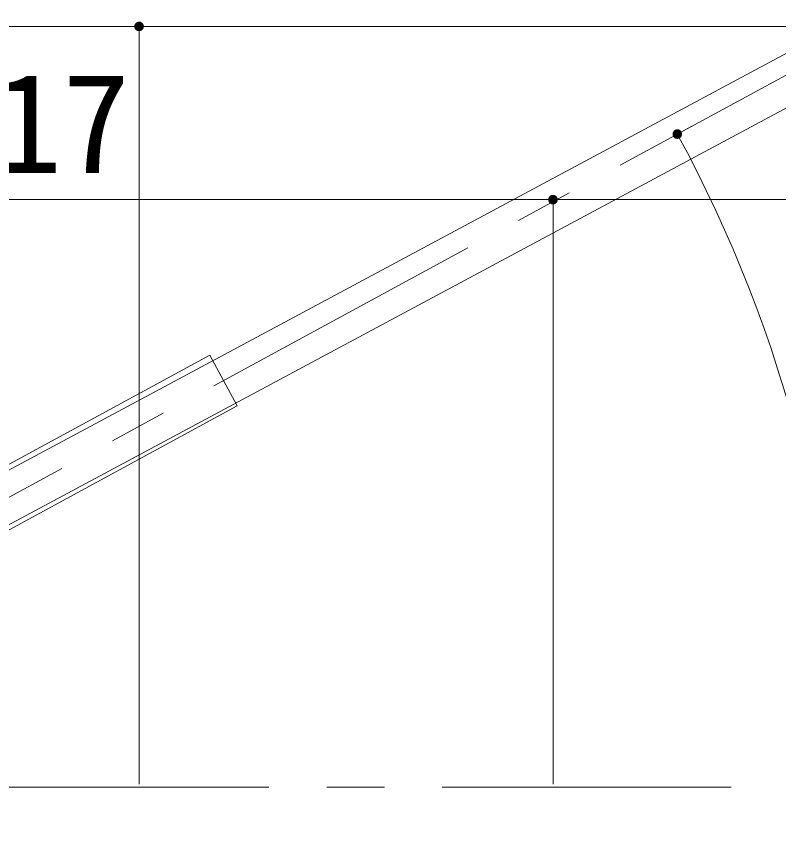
# Model space of a CAD drawing. Units: millimetres, scale not verified. Extents: x -9998 to 10002, y -6925 to 6925.
# Drawn here: x -841 to -181, y 584 to 1286 of the extents above; entities that cross this region are included whole.
import ezdxf
from ezdxf.enums import TextEntityAlignment as Align

# ---------------------------------------------------------------- set-up
doc = ezdxf.new("R2010")
doc.units = ezdxf.units.MM
doc.header["$LTSCALE"] = 50
doc.linetypes.add('CHAIN1', pattern=[8, 5, -1, 1, -1])
doc.linetypes.add('DASHED2', pattern=[3, 2, -1])
for name, color, linetype, lineweight in [('0-4_1-7', 7, 'Continuous', 9), ('0-8_寸法', 2, 'DASHED2', 9), ('1-9_2-7', 7, 'Continuous', 9), ('1-A_2-E', 6, 'Continuous', 9)]:
    doc.layers.add(name, color=color, linetype=linetype, lineweight=lineweight)
doc.styles.add('ＭＳ ゴシック', font='')
doc.styles.get('ＭＳ ゴシック').set_extended_font_data('MS Gothic')

msp = doc.modelspace()

# ---------------------------------------------------------------- linework, layer by layer
at = {"layer": '0-8_寸法', "color": 3, "linetype": 'Continuous'}
for p, q in [((-734.93, 1276.7), (-922.43, 1276.7)), ((-376.6, 1126.7), (-1280.76, 1126.7))]:
    msp.add_line(p, q, dxfattribs=at)
at = {"layer": '1-9_2-7', "color": 3}
for p, q in [((-734.93, 1276.7), (-734.93, 620.61)), ((-734.93, 1276.7), (5315.07, 1276.7)), ((-256.56, 1190.23), (-269.02, 1183.46)), ((-376.6, 1126.7), (-376.6, 620.61)), ((-376.6, 1126.7), (2290.07, 1126.7))]:
    msp.add_line(p, q, dxfattribs=at)
at = {"layer": '1-9_2-7', "color": 3, "linetype": 'CHAIN1'}
msp.add_line((-1272.51, 618.15), (17.03, 618.15), dxfattribs=at)
at = {"layer": '1-9_2-7', "color": 3}
msp.add_arc((-1309.93, 618.15), 1184.51, 0, 28.50605, dxfattribs=at)
at = {"layer": '1-9_2-7'}
for points in [[(-734.93, 1276.7), (-739.09, 1276.96), (-739.02, 1277.48)], [(-734.93, 1276.7), (-739.09, 1276.96), (-739.02, 1277.48)], [(-734.93, 1276.7), (-739.02, 1277.48), (-738.89, 1277.99)], [(-734.93, 1276.7), (-739.02, 1277.48), (-738.89, 1277.99)], [(-734.93, 1276.7), (-738.89, 1277.99), (-738.7, 1278.47)], [(-734.93, 1276.7), (-738.89, 1277.99), (-738.7, 1278.47)], [(-734.93, 1280.86), (-738.7, 1278.47), (-738.45, 1278.93)], [(-734.93, 1276.7), (-738.7, 1278.47), (-734.93, 1280.86)], [(-734.93, 1280.86), (-738.7, 1278.47), (-738.45, 1278.93)], [(-734.93, 1276.7), (-738.7, 1278.47), (-734.93, 1280.86)], [(-734.93, 1280.86), (-738.45, 1278.93), (-735.45, 1280.83)], [(-734.93, 1280.86), (-738.45, 1278.93), (-735.45, 1280.83)], [(-735.45, 1280.83), (-738.45, 1278.93), (-738.14, 1279.35)], [(-735.45, 1280.83), (-738.45, 1278.93), (-738.14, 1279.35)], [(-735.45, 1280.83), (-738.14, 1279.35), (-735.97, 1280.73)], [(-735.45, 1280.83), (-738.14, 1279.35), (-735.97, 1280.73)], [(-735.97, 1280.73), (-738.14, 1279.35), (-737.78, 1279.73)], [(-735.97, 1280.73), (-738.14, 1279.35), (-737.78, 1279.73)], [(-735.97, 1280.73), (-737.78, 1279.73), (-736.46, 1280.57)], [(-735.97, 1280.73), (-737.78, 1279.73), (-736.46, 1280.57)], [(-736.46, 1280.57), (-737.78, 1279.73), (-737.38, 1280.07)], [(-736.46, 1280.57), (-737.78, 1279.73), (-737.38, 1280.07)], [(-736.46, 1280.57), (-737.38, 1280.07), (-736.94, 1280.35)], [(-736.46, 1280.57), (-737.38, 1280.07), (-736.94, 1280.35)], [(-734.67, 1280.86), (-734.93, 1276.7), (-734.93, 1280.86)], [(-734.15, 1280.79), (-734.93, 1276.7), (-734.67, 1280.86)], [(-734.67, 1280.86), (-734.93, 1276.7), (-734.93, 1280.86)], [(-734.15, 1280.79), (-734.93, 1276.7), (-734.67, 1280.86)], [(-733.64, 1280.66), (-734.93, 1276.7), (-734.15, 1280.79)], [(-733.64, 1280.66), (-734.93, 1276.7), (-734.15, 1280.79)], [(-733.16, 1280.47), (-734.93, 1276.7), (-733.64, 1280.66)], [(-733.16, 1280.47), (-734.93, 1276.7), (-733.64, 1280.66)], [(-732.7, 1280.22), (-734.93, 1276.7), (-733.16, 1280.47)], [(-732.7, 1280.22), (-734.93, 1276.7), (-733.16, 1280.47)], [(-732.27, 1279.91), (-734.93, 1276.7), (-732.7, 1280.22)], [(-732.27, 1279.91), (-734.93, 1276.7), (-732.7, 1280.22)], [(-731.89, 1279.55), (-734.93, 1276.7), (-732.27, 1279.91)], [(-731.89, 1279.55), (-734.93, 1276.7), (-732.27, 1279.91)], [(-731.56, 1279.15), (-734.93, 1276.7), (-731.89, 1279.55)], [(-731.56, 1279.15), (-734.93, 1276.7), (-731.89, 1279.55)], [(-731.28, 1278.7), (-734.93, 1276.7), (-731.56, 1279.15)], [(-731.28, 1278.7), (-734.93, 1276.7), (-731.56, 1279.15)], [(-731.28, 1278.7), (-730.76, 1276.7), (-734.93, 1276.7)], [(-731.28, 1278.7), (-730.76, 1276.7), (-734.93, 1276.7)], [(-731.06, 1278.23), (-730.76, 1276.7), (-731.28, 1278.7)], [(-731.06, 1278.23), (-730.76, 1276.7), (-731.28, 1278.7)], [(-730.89, 1277.73), (-730.76, 1276.7), (-731.06, 1278.23)], [(-730.89, 1277.73), (-730.76, 1276.7), (-731.06, 1278.23)], [(-730.8, 1277.22), (-730.76, 1276.7), (-730.89, 1277.73)], [(-730.8, 1277.22), (-730.76, 1276.7), (-730.89, 1277.73)], [(-734.93, 1276.7), (-739.1, 1276.7), (-739.09, 1276.96)], [(-734.93, 1276.7), (-739.1, 1276.7), (-739.09, 1276.96)], [(-734.93, 1276.7), (-739.06, 1276.18), (-739.1, 1276.7)], [(-734.93, 1276.7), (-739.06, 1276.18), (-739.1, 1276.7)], [(-734.93, 1276.7), (-738.97, 1275.66), (-739.06, 1276.18)], [(-734.93, 1276.7), (-738.97, 1275.66), (-739.06, 1276.18)], [(-734.93, 1276.7), (-738.8, 1275.16), (-738.97, 1275.66)], [(-734.93, 1276.7), (-738.8, 1275.16), (-738.97, 1275.66)], [(-734.93, 1276.7), (-738.58, 1274.69), (-738.8, 1275.16)], [(-734.93, 1276.7), (-738.58, 1274.69), (-738.8, 1275.16)], [(-734.93, 1276.7), (-738.3, 1274.25), (-738.58, 1274.69)], [(-734.93, 1276.7), (-738.3, 1274.25), (-738.58, 1274.69)], [(-734.93, 1272.53), (-738.3, 1274.25), (-734.93, 1276.7)], [(-734.93, 1272.53), (-738.3, 1274.25), (-734.93, 1276.7)], [(-734.93, 1272.53), (-737.97, 1273.85), (-738.3, 1274.25)], [(-734.93, 1272.53), (-737.97, 1273.85), (-738.3, 1274.25)], [(-734.93, 1272.53), (-737.59, 1273.49), (-737.97, 1273.85)], [(-734.93, 1272.53), (-737.59, 1273.49), (-737.97, 1273.85)], [(-734.93, 1272.53), (-737.16, 1273.18), (-737.59, 1273.49)], [(-734.93, 1272.53), (-737.16, 1273.18), (-737.59, 1273.49)], [(-734.93, 1272.53), (-736.7, 1272.93), (-737.16, 1273.18)], [(-734.93, 1272.53), (-736.7, 1272.93), (-737.16, 1273.18)], [(-734.93, 1272.53), (-736.22, 1272.73), (-736.7, 1272.93)], [(-734.93, 1272.53), (-736.22, 1272.73), (-736.7, 1272.93)], [(-734.93, 1272.53), (-735.71, 1272.6), (-736.22, 1272.73)], [(-734.93, 1272.53), (-735.71, 1272.6), (-736.22, 1272.73)], [(-734.93, 1272.53), (-735.19, 1272.54), (-735.71, 1272.6)], [(-734.93, 1272.53), (-735.19, 1272.54), (-735.71, 1272.6)], [(-730.76, 1276.7), (-734.93, 1272.53), (-734.93, 1276.7)], [(-730.77, 1276.44), (-734.93, 1272.53), (-730.76, 1276.7)], [(-730.76, 1276.7), (-734.93, 1272.53), (-734.93, 1276.7)], [(-730.77, 1276.44), (-734.93, 1272.53), (-730.76, 1276.7)], [(-730.84, 1275.92), (-734.93, 1272.53), (-730.77, 1276.44)], [(-730.84, 1275.92), (-734.93, 1272.53), (-730.77, 1276.44)], [(-730.97, 1275.41), (-734.93, 1272.53), (-730.84, 1275.92)], [(-730.97, 1275.41), (-734.93, 1272.53), (-730.84, 1275.92)], [(-731.16, 1274.92), (-734.93, 1272.53), (-730.97, 1275.41)], [(-731.16, 1274.92), (-734.93, 1272.53), (-730.97, 1275.41)], [(-731.41, 1274.46), (-734.93, 1272.53), (-731.16, 1274.92)], [(-731.41, 1274.46), (-734.93, 1272.53), (-731.16, 1274.92)], [(-731.41, 1274.46), (-734.41, 1272.56), (-734.93, 1272.53)], [(-731.41, 1274.46), (-734.41, 1272.56), (-734.93, 1272.53)], [(-731.72, 1274.04), (-734.41, 1272.56), (-731.41, 1274.46)], [(-731.72, 1274.04), (-734.41, 1272.56), (-731.41, 1274.46)], [(-731.72, 1274.04), (-733.89, 1272.66), (-734.41, 1272.56)], [(-731.72, 1274.04), (-733.89, 1272.66), (-734.41, 1272.56)], [(-732.08, 1273.66), (-733.89, 1272.66), (-731.72, 1274.04)], [(-732.08, 1273.66), (-733.89, 1272.66), (-731.72, 1274.04)], [(-732.08, 1273.66), (-733.4, 1272.82), (-733.89, 1272.66)], [(-732.08, 1273.66), (-733.4, 1272.82), (-733.89, 1272.66)], [(-732.48, 1273.33), (-733.4, 1272.82), (-732.08, 1273.66)], [(-732.48, 1273.33), (-733.4, 1272.82), (-732.08, 1273.66)], [(-732.48, 1273.33), (-732.92, 1273.05), (-733.4, 1272.82)], [(-732.48, 1273.33), (-732.92, 1273.05), (-733.4, 1272.82)], [(-269.02, 1183.46), (-272.54, 1185.7), (-272.23, 1186.12)], [(-269.02, 1183.46), (-272.23, 1186.12), (-271.87, 1186.5)], [(-269.02, 1183.46), (-271.87, 1186.5), (-271.47, 1186.83)], [(-269.02, 1183.46), (-271.47, 1186.83), (-271.03, 1187.11)], [(-269.02, 1187.63), (-271.03, 1187.11), (-270.55, 1187.34)], [(-269.02, 1183.46), (-271.03, 1187.11), (-269.02, 1187.63)], [(-269.02, 1187.63), (-270.55, 1187.34), (-269.54, 1187.6)], [(-269.54, 1187.6), (-270.55, 1187.34), (-270.05, 1187.5)], [(-268.76, 1187.62), (-269.02, 1183.46), (-269.02, 1187.63)], [(-268.24, 1187.56), (-269.02, 1183.46), (-268.76, 1187.62)], [(-267.73, 1187.43), (-269.02, 1183.46), (-268.24, 1187.56)], [(-267.24, 1187.23), (-269.02, 1183.46), (-267.73, 1187.43)], [(-266.79, 1186.98), (-269.02, 1183.46), (-267.24, 1187.23)], [(-266.36, 1186.67), (-269.02, 1183.46), (-266.79, 1186.98)], [(-265.98, 1186.32), (-269.02, 1183.46), (-266.36, 1186.67)], [(-265.65, 1185.91), (-269.02, 1183.46), (-265.98, 1186.32)], [(-265.37, 1185.47), (-269.02, 1183.46), (-265.65, 1185.91)], [(-269.02, 1183.46), (-273.19, 1183.46), (-273.18, 1183.72)], [(-269.02, 1183.46), (-273.15, 1182.94), (-273.19, 1183.46)], [(-269.02, 1183.46), (-273.18, 1183.72), (-273.11, 1184.24)], [(-269.02, 1183.46), (-273.05, 1182.43), (-273.15, 1182.94)], [(-269.02, 1183.46), (-273.11, 1184.24), (-272.98, 1184.75)], [(-269.02, 1179.3), (-273.05, 1182.43), (-269.02, 1183.46)], [(-269.02, 1179.3), (-272.89, 1181.93), (-273.05, 1182.43)], [(-269.02, 1183.46), (-272.98, 1184.75), (-272.79, 1185.24)], [(-269.02, 1179.3), (-272.67, 1181.46), (-272.89, 1181.93)], [(-269.02, 1183.46), (-272.79, 1185.24), (-272.54, 1185.7)], [(-269.02, 1179.3), (-272.39, 1181.01), (-272.67, 1181.46)], [(-269.02, 1179.3), (-272.06, 1180.61), (-272.39, 1181.01)], [(-269.02, 1179.3), (-271.67, 1180.25), (-272.06, 1180.61)], [(-269.02, 1179.3), (-271.25, 1179.94), (-271.67, 1180.25)], [(-269.02, 1179.3), (-270.79, 1179.69), (-271.25, 1179.94)], [(-269.02, 1179.3), (-270.31, 1179.5), (-270.79, 1179.69)], [(-269.02, 1179.3), (-269.8, 1179.37), (-270.31, 1179.5)], [(-269.02, 1179.3), (-269.28, 1179.3), (-269.8, 1179.37)], [(-265.14, 1185), (-269.02, 1183.46), (-265.37, 1185.47)], [(-264.98, 1184.5), (-269.02, 1183.46), (-265.14, 1185)], [(-264.88, 1183.98), (-269.02, 1183.46), (-264.98, 1184.5)], [(-264.88, 1183.98), (-264.85, 1183.46), (-269.02, 1183.46)], [(-264.85, 1183.46), (-269.02, 1179.3), (-269.02, 1183.46)], [(-264.86, 1183.2), (-269.02, 1179.3), (-264.85, 1183.46)], [(-264.93, 1182.68), (-269.02, 1179.3), (-264.86, 1183.2)], [(-265.06, 1182.18), (-269.02, 1179.3), (-264.93, 1182.68)], [(-265.25, 1181.69), (-269.02, 1179.3), (-265.06, 1182.18)], [(-265.5, 1181.23), (-269.02, 1179.3), (-265.25, 1181.69)], [(-265.81, 1180.81), (-269.02, 1179.3), (-265.5, 1181.23)], [(-266.17, 1180.43), (-269.02, 1179.3), (-265.81, 1180.81)], [(-266.57, 1180.09), (-269.02, 1179.3), (-266.17, 1180.43)], [(-267.01, 1179.81), (-269.02, 1179.3), (-266.57, 1180.09)], [(-267.48, 1179.59), (-269.02, 1179.3), (-267.01, 1179.81)], [(-267.48, 1179.59), (-268.5, 1179.33), (-269.02, 1179.3)], [(-267.98, 1179.43), (-268.5, 1179.33), (-267.48, 1179.59)], [(-376.6, 1126.7), (-379.81, 1129.35), (-379.45, 1129.73)], [(-376.6, 1130.86), (-379.45, 1129.73), (-379.05, 1130.07)], [(-376.6, 1126.7), (-379.45, 1129.73), (-376.6, 1130.86)], [(-376.6, 1130.86), (-379.05, 1130.07), (-377.12, 1130.83)], [(-377.12, 1130.83), (-379.05, 1130.07), (-378.6, 1130.35)], [(-377.12, 1130.83), (-378.6, 1130.35), (-377.63, 1130.73)], [(-377.63, 1130.73), (-378.6, 1130.35), (-378.13, 1130.57)], [(-376.33, 1130.86), (-376.6, 1126.7), (-376.6, 1130.86)], [(-375.82, 1130.79), (-376.6, 1126.7), (-376.33, 1130.86)], [(-375.31, 1130.66), (-376.6, 1126.7), (-375.82, 1130.79)], [(-374.82, 1130.47), (-376.6, 1126.7), (-375.31, 1130.66)], [(-374.36, 1130.22), (-376.6, 1126.7), (-374.82, 1130.47)], [(-373.94, 1129.91), (-376.6, 1126.7), (-374.36, 1130.22)], [(-373.56, 1129.55), (-376.6, 1126.7), (-373.94, 1129.91)], [(-376.6, 1126.7), (-380.76, 1126.7), (-380.75, 1126.96)], [(-376.6, 1126.7), (-380.73, 1126.18), (-380.76, 1126.7)], [(-376.6, 1126.7), (-380.75, 1126.96), (-380.69, 1127.48)], [(-376.6, 1126.7), (-380.63, 1125.66), (-380.73, 1126.18)], [(-376.6, 1126.7), (-380.69, 1127.48), (-380.56, 1127.99)], [(-376.6, 1126.7), (-380.47, 1125.16), (-380.63, 1125.66)], [(-376.6, 1126.7), (-380.56, 1127.99), (-380.37, 1128.47)], [(-376.6, 1122.53), (-380.47, 1125.16), (-376.6, 1126.7)], [(-376.6, 1122.53), (-380.25, 1124.69), (-380.47, 1125.16)], [(-376.6, 1126.7), (-380.37, 1128.47), (-380.11, 1128.93)], [(-376.6, 1122.53), (-379.97, 1124.25), (-380.25, 1124.69)], [(-376.6, 1126.7), (-380.11, 1128.93), (-379.81, 1129.35)], [(-376.6, 1122.53), (-379.63, 1123.85), (-379.97, 1124.25)], [(-376.6, 1122.53), (-379.25, 1123.49), (-379.63, 1123.85)], [(-376.6, 1122.53), (-378.83, 1123.18), (-379.25, 1123.49)], [(-376.6, 1122.53), (-378.37, 1122.93), (-378.83, 1123.18)], [(-376.6, 1122.53), (-377.88, 1122.73), (-378.37, 1122.93)], [(-376.6, 1122.53), (-377.38, 1122.6), (-377.88, 1122.73)], [(-373.23, 1129.15), (-376.6, 1126.7), (-373.56, 1129.55)], [(-372.95, 1128.7), (-376.6, 1126.7), (-373.23, 1129.15)], [(-372.72, 1128.23), (-376.6, 1126.7), (-372.95, 1128.7)], [(-372.56, 1127.73), (-376.6, 1126.7), (-372.72, 1128.23)], [(-372.56, 1127.73), (-372.43, 1126.7), (-376.6, 1126.7)], [(-372.43, 1126.7), (-376.6, 1122.53), (-376.6, 1126.7)], [(-372.44, 1126.44), (-376.6, 1122.53), (-372.43, 1126.7)], [(-372.5, 1125.92), (-376.6, 1122.53), (-372.44, 1126.44)], [(-372.63, 1125.41), (-376.6, 1122.53), (-372.5, 1125.92)], [(-372.83, 1124.92), (-376.6, 1122.53), (-372.63, 1125.41)], [(-373.08, 1124.46), (-376.6, 1122.53), (-372.83, 1124.92)], [(-373.39, 1124.04), (-376.6, 1122.53), (-373.08, 1124.46)], [(-373.74, 1123.66), (-376.6, 1122.53), (-373.39, 1124.04)], [(-374.15, 1123.33), (-376.6, 1122.53), (-373.74, 1123.66)], [(-374.15, 1123.33), (-376.07, 1122.56), (-376.6, 1122.53)], [(-374.59, 1123.05), (-376.07, 1122.56), (-374.15, 1123.33)], [(-374.59, 1123.05), (-375.56, 1122.66), (-376.07, 1122.56)], [(-375.06, 1122.82), (-375.56, 1122.66), (-374.59, 1123.05)], [(-372.46, 1127.22), (-372.43, 1126.7), (-372.56, 1127.73)], [(-376.6, 1122.53), (-376.86, 1122.54), (-377.38, 1122.6)]]:
    msp.add_solid(points, dxfattribs=at)
at = {"layer": '1-A_2-E', "color": 3, "linetype": 'CHAIN1'}
msp.add_line((-1373.12, 583.83), (2158.19, 2501.66), dxfattribs=at)
at = {"layer": '1-A_2-E', "color": 2}
for p, q in [((-880.74, 874.95), (23.75, 1359.92)), ((-860.86, 838.33), (43.82, 1323.4)), ((-882.73, 878.61), (-673.77, 992.1)), ((-649.91, 948.15), (-673.77, 992.1)), ((-649.91, 948.15), (-858.62, 834.81))]:
    msp.add_line(p, q, dxfattribs=at)

# ---------------------------------------------------------------- texts
at = {"layer": '0-4_1-7', "color": 4, "style": 'ＭＳ ゴシック'}
msp.add_text('217', height=86.51, dxfattribs=at).set_placement((-919.3, 1123.88), align=Align.BOTTOM_LEFT)

doc.saveas('drawing.dxf')
